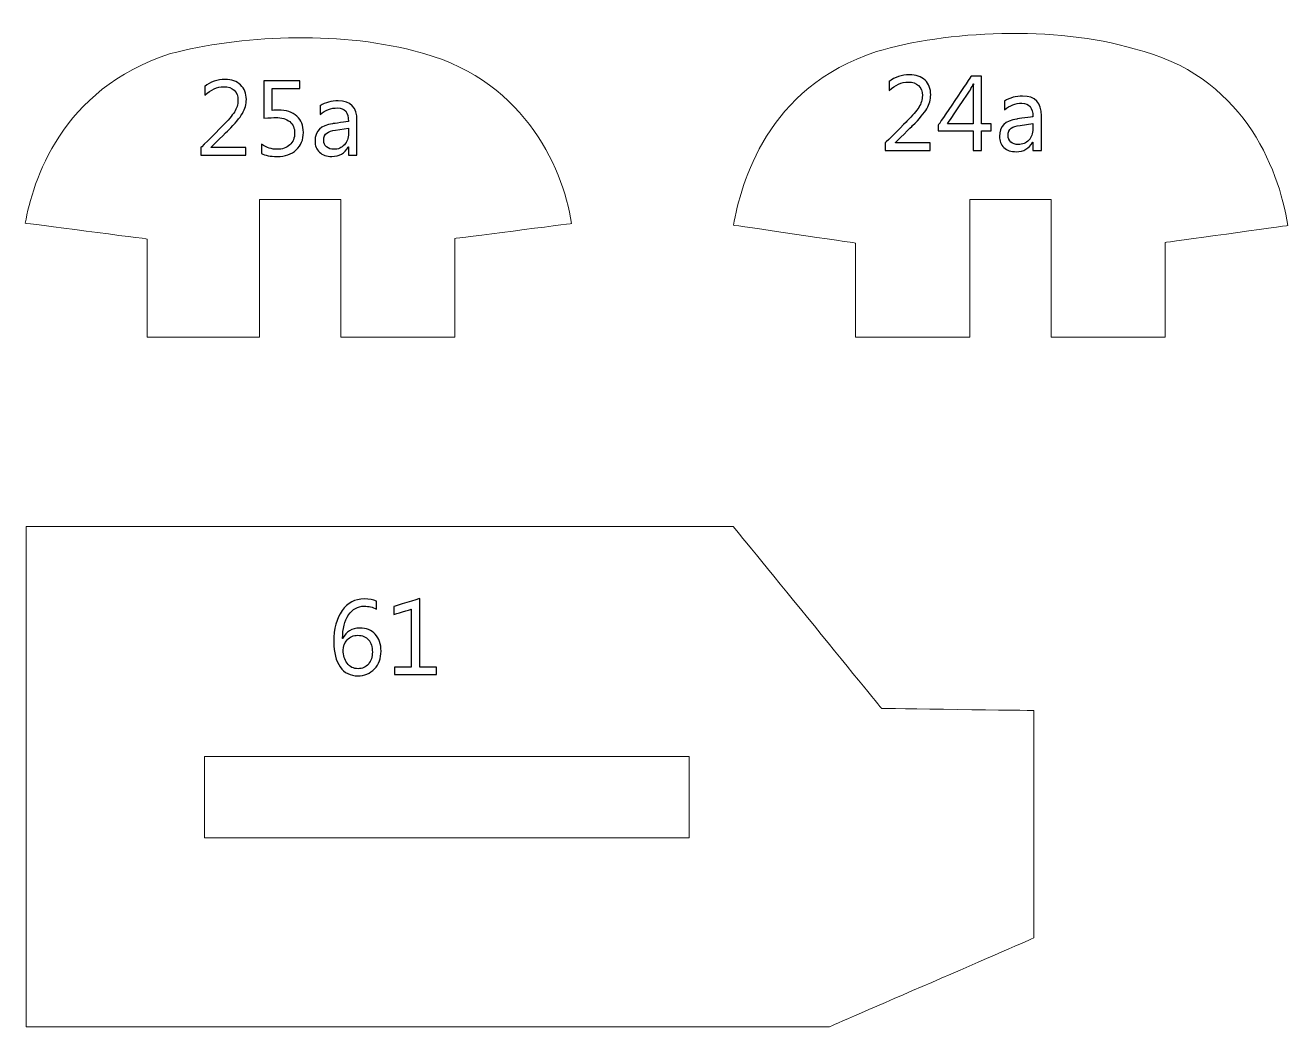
# Model space of a CAD drawing. Header units: centimetres. Extents: x -494 to 505, y -672 to 577.
# Drawn here: x -487.8 to -359.9, y -671 to -569.6 of the extents above; entities that cross this region are included whole.
import ezdxf

# ---------------------------------------------------------------- set-up
doc = ezdxf.new("R2010")
doc.units = ezdxf.units.CM
doc.header["$MEASUREMENT"] = 0
doc.layers.add('Camada 1', color=7, linetype='Continuous')
doc.layers.add('Camada 2', color=10, linetype='Continuous')

msp = doc.modelspace()

# ---------------------------------------------------------------- linework, layer by layer
at = {"layer": 'Camada 1', "lineweight": 9}
msp.add_lwpolyline([(-469.618822, -651.889984), (-420.53129, -651.889984), (-420.53129, -643.648192), (-469.618822, -643.648192), (-469.618822, -651.889984)], close=True, dxfattribs=at)
for points, knots in [([(-464.057238, -587.262224), (-464.057238, -587.262224), (-455.816208, -587.262224), (-455.816208, -587.262224), (-455.816208, -587.262224), (-455.816208, -587.262224), (-455.821796, -601.217492), (-455.821796, -601.217492), (-455.821796, -601.217492), (-455.821796, -601.217492), (-444.272924, -601.214444), (-444.272924, -601.214444), (-444.272924, -601.214444), (-444.272924, -601.214444), (-444.265304, -591.22183), (-444.265304, -591.22183), (-444.265304, -591.22183), (-444.265304, -591.22183), (-432.459892, -589.710022), (-432.459892, -589.710022), (-432.459892, -589.710022), (-433.393088, -583.67803), (-437.563514, -574.831718), (-448.41795, -572.221614), (-448.41795, -572.221614), (-456.414632, -570.157864), (-466.059012, -570.693296), (-473.086176, -572.510158), (-473.086176, -572.510158), (-484.229664, -576.113148), (-487.016298, -585.469238), (-487.781346, -589.671414), (-487.781346, -589.671414), (-487.781346, -589.671414), (-475.4245, -591.27517), (-475.4245, -591.27517), (-475.4245, -591.27517), (-475.4245, -591.27517), (-475.422976, -601.19768), (-475.422976, -601.19768), (-475.422976, -601.19768), (-475.422976, -601.19768), (-464.056222, -601.216476), (-464.056222, -601.216476), (-464.056222, -601.216476), (-464.056222, -601.216476), (-464.057238, -587.262224), (-464.057238, -587.262224)], [0, 0, 0, 0, 0.0769230769, 0.0769230769, 0.0769230769, 0.0769230869, 0.1538461538, 0.1538461538, 0.1538461538, 0.1538461638, 0.2307692308, 0.2307692308, 0.2307692308, 0.2307692408, 0.3076923077, 0.3076923077, 0.3076923077, 0.3076923177, 0.3846153846, 0.3846153846, 0.3846153846, 0.3846153946, 0.4615384615, 0.4615384615, 0.4615384615, 0.4615384715, 0.5384615385, 0.5384615385, 0.5384615385, 0.5384615485, 0.6153846154, 0.6153846154, 0.6153846154, 0.6153846254, 0.6923076923, 0.6923076923, 0.6923076923, 0.6923077023, 0.7692307692, 0.7692307692, 0.7692307692, 0.7692307792, 0.8461538462, 0.8461538462, 0.8461538462, 0.8461538562, 1, 1, 1, 1]), ([(-392.124438, -587.262224), (-392.124438, -587.262224), (-383.883408, -587.262224), (-383.883408, -587.262224), (-383.883408, -587.262224), (-383.883408, -587.262224), (-383.888996, -601.217492), (-383.888996, -601.217492), (-383.888996, -601.217492), (-383.888996, -601.217492), (-372.340124, -601.214444), (-372.340124, -601.214444), (-372.340124, -601.214444), (-372.340124, -601.214444), (-372.332504, -591.62823), (-372.332504, -591.62823), (-372.332504, -591.62823), (-372.332504, -591.62823), (-359.915968, -589.913222), (-359.915968, -589.913222), (-359.915968, -589.913222), (-360.849418, -583.88123), (-364.61319, -574.628518), (-375.467626, -572.018414), (-375.467626, -572.018414), (-383.464816, -569.635894), (-394.532104, -570.181232), (-401.559268, -572.306958), (-401.559268, -572.306958), (-412.702756, -575.909948), (-415.286444, -585.672438), (-416.051492, -589.874614), (-416.051492, -589.874614), (-416.051492, -589.874614), (-403.6949, -591.68157), (-403.6949, -591.68157), (-403.6949, -591.68157), (-403.6949, -591.68157), (-403.693376, -601.19768), (-403.693376, -601.19768), (-403.693376, -601.19768), (-403.693376, -601.19768), (-392.123422, -601.216476), (-392.123422, -601.216476), (-392.123422, -601.216476), (-392.123422, -601.216476), (-392.124438, -587.262224), (-392.124438, -587.262224)], [0, 0, 0, 0, 0.0769230769, 0.0769230769, 0.0769230769, 0.0769230869, 0.1538461538, 0.1538461538, 0.1538461538, 0.1538461638, 0.2307692308, 0.2307692308, 0.2307692308, 0.2307692408, 0.3076923077, 0.3076923077, 0.3076923077, 0.3076923177, 0.3846153846, 0.3846153846, 0.3846153846, 0.3846153946, 0.4615384615, 0.4615384615, 0.4615384615, 0.4615384715, 0.5384615385, 0.5384615385, 0.5384615385, 0.5384615485, 0.6153846154, 0.6153846154, 0.6153846154, 0.6153846254, 0.6923076923, 0.6923076923, 0.6923076923, 0.6923077023, 0.7692307692, 0.7692307692, 0.7692307692, 0.7692307792, 0.8461538462, 0.8461538462, 0.8461538462, 0.8461538562, 1, 1, 1, 1]), ([(-487.702606, -671.022788), (-487.702606, -671.022788), (-406.317704, -671.022788), (-406.317704, -671.022788), (-406.317704, -671.022788), (-406.317704, -671.022788), (-385.633722, -662.03322), (-385.633722, -662.03322), (-385.633722, -662.03322), (-385.633722, -662.03322), (-385.63931, -639.008628), (-385.63931, -639.008628), (-385.63931, -639.008628), (-385.63931, -639.008628), (-401.053046, -638.801364), (-401.053046, -638.801364), (-401.053046, -638.801364), (-401.053046, -638.801364), (-416.080194, -620.37214), (-416.080194, -620.37214), (-416.080194, -620.37214), (-416.080194, -620.37214), (-487.702606, -620.37214), (-487.702606, -620.37214), (-487.702606, -620.37214), (-487.702606, -620.37214), (-487.702606, -671.022788), (-487.702606, -671.022788)], [0, 0, 0, 0, 0.125, 0.125, 0.125, 0.12500001, 0.25, 0.25, 0.25, 0.25000001, 0.375, 0.375, 0.375, 0.37500001, 0.5, 0.5, 0.5, 0.50000001, 0.625, 0.625, 0.625, 0.62500001, 0.75, 0.75, 0.75, 0.75000001, 1, 1, 1, 1])]:
    msp.add_open_spline(points, degree=3, knots=knots, dxfattribs=at)
at = {"layer": 'Camada 2'}
for points, knots in [([(-465.453984, -582.787252), (-465.453984, -582.787252), (-469.991694, -582.787252), (-469.991694, -582.787252), (-469.991694, -582.787252), (-469.991694, -582.787252), (-469.991694, -582.023728), (-469.991694, -582.023728), (-469.991694, -582.023728), (-469.991694, -582.023728), (-467.79815, -579.823072), (-467.79815, -579.823072), (-467.79815, -579.823072), (-467.237318, -579.26224), (-466.837522, -578.79615), (-466.59927, -578.423278), (-466.59927, -578.423278), (-466.358986, -578.05066), (-466.239098, -577.650864), (-466.239098, -577.227954), (-466.239098, -577.227954), (-466.239098, -576.794376), (-466.362796, -576.457318), (-466.611716, -576.219066), (-466.611716, -576.219066), (-466.86089, -575.980814), (-467.21395, -575.86245), (-467.672674, -575.86245), (-467.672674, -575.86245), (-468.344758, -575.86245), (-468.98814, -576.149216), (-469.604598, -576.722748), (-469.604598, -576.722748), (-469.604598, -576.722748), (-469.604598, -575.819524), (-469.604598, -575.819524), (-469.604598, -575.819524), (-469.016842, -575.360546), (-468.332312, -575.131184), (-467.552786, -575.131184), (-467.552786, -575.131184), (-466.880702, -575.131184), (-466.351874, -575.314064), (-465.966556, -575.677792), (-465.966556, -575.677792), (-465.581238, -576.04152), (-465.389468, -576.530978), (-465.389468, -577.14388), (-465.389468, -577.14388), (-465.389468, -577.625972), (-465.522056, -578.09892), (-465.789264, -578.559676), (-465.789264, -578.559676), (-466.05444, -579.020178), (-466.532976, -579.591932), (-467.22284, -580.274684), (-467.22284, -580.274684), (-467.22284, -580.274684), (-468.959438, -581.99147), (-468.959438, -581.99147), (-468.959438, -581.99147), (-468.959438, -581.99147), (-468.959438, -582.01306), (-468.959438, -582.01306), (-468.959438, -582.01306), (-468.959438, -582.01306), (-465.453984, -582.01306), (-465.453984, -582.01306), (-465.453984, -582.01306), (-465.453984, -582.01306), (-465.453984, -582.787252), (-465.453984, -582.787252)], [0, 0, 0, 0, 0.0526315789, 0.0526315789, 0.0526315789, 0.0526315889, 0.1052631579, 0.1052631579, 0.1052631579, 0.1052631679, 0.1578947368, 0.1578947368, 0.1578947368, 0.1578947468, 0.2105263158, 0.2105263158, 0.2105263158, 0.2105263258, 0.2631578947, 0.2631578947, 0.2631578947, 0.2631579047, 0.3157894737, 0.3157894737, 0.3157894737, 0.3157894837, 0.3684210526, 0.3684210526, 0.3684210526, 0.3684210626, 0.4210526316, 0.4210526316, 0.4210526316, 0.4210526416, 0.4736842105, 0.4736842105, 0.4736842105, 0.4736842205, 0.5263157895, 0.5263157895, 0.5263157895, 0.5263157995, 0.5789473684, 0.5789473684, 0.5789473684, 0.5789473784, 0.6315789474, 0.6315789474, 0.6315789474, 0.6315789574, 0.6842105263, 0.6842105263, 0.6842105263, 0.6842105363, 0.7368421053, 0.7368421053, 0.7368421053, 0.7368421153, 0.7894736842, 0.7894736842, 0.7894736842, 0.7894736942, 0.8421052632, 0.8421052632, 0.8421052632, 0.8421052732, 0.8947368421, 0.8947368421, 0.8947368421, 0.8947368521, 1, 1, 1, 1]), ([(-463.841084, -582.604372), (-463.841084, -582.604372), (-463.841084, -581.69048), (-463.841084, -581.69048), (-463.841084, -581.69048), (-463.326734, -582.027284), (-462.803494, -582.19594), (-462.271364, -582.19594), (-462.271364, -582.19594), (-461.73898, -582.19594), (-461.310736, -582.045318), (-460.9846, -581.744328), (-460.9846, -581.744328), (-460.659988, -581.444862), (-460.49692, -581.04532), (-460.49692, -580.54875), (-460.49692, -580.54875), (-460.49692, -580.05599), (-460.663798, -579.670672), (-460.995268, -579.394828), (-460.995268, -579.394828), (-461.328516, -579.11873), (-461.803496, -578.980808), (-462.42351, -578.980808), (-462.42351, -578.980808), (-462.633314, -578.980808), (-463.027522, -579.002144), (-463.60461, -579.043546), (-463.60461, -579.043546), (-463.60461, -579.043546), (-463.60461, -575.260216), (-463.60461, -575.260216), (-463.60461, -575.260216), (-463.60461, -575.260216), (-459.959456, -575.260216), (-459.959456, -575.260216), (-459.959456, -575.260216), (-459.959456, -575.260216), (-459.959456, -576.034408), (-459.959456, -576.034408), (-459.959456, -576.034408), (-459.959456, -576.034408), (-462.787492, -576.034408), (-462.787492, -576.034408), (-462.787492, -576.034408), (-462.787492, -576.034408), (-462.787492, -578.249542), (-462.787492, -578.249542), (-462.787492, -578.249542), (-462.556098, -578.235318), (-462.342992, -578.227952), (-462.145888, -578.227952), (-462.145888, -578.227952), (-461.341216, -578.227952), (-460.717392, -578.430644), (-460.276702, -578.833742), (-460.276702, -578.833742), (-459.835758, -579.237094), (-459.615286, -579.790814), (-459.615286, -580.493378), (-459.615286, -580.493378), (-459.615286, -581.220834), (-459.85176, -581.807066), (-460.32674, -582.249534), (-460.32674, -582.249534), (-460.80172, -582.694034), (-461.453992, -582.916284), (-462.280254, -582.916284), (-462.280254, -582.916284), (-462.97723, -582.916284), (-463.497168, -582.812398), (-463.841084, -582.604372)], [0, 0, 0, 0, 0.0526315789, 0.0526315789, 0.0526315789, 0.0526315889, 0.1052631579, 0.1052631579, 0.1052631579, 0.1052631679, 0.1578947368, 0.1578947368, 0.1578947368, 0.1578947468, 0.2105263158, 0.2105263158, 0.2105263158, 0.2105263258, 0.2631578947, 0.2631578947, 0.2631578947, 0.2631579047, 0.3157894737, 0.3157894737, 0.3157894737, 0.3157894837, 0.3684210526, 0.3684210526, 0.3684210526, 0.3684210626, 0.4210526316, 0.4210526316, 0.4210526316, 0.4210526416, 0.4736842105, 0.4736842105, 0.4736842105, 0.4736842205, 0.5263157895, 0.5263157895, 0.5263157895, 0.5263157995, 0.5789473684, 0.5789473684, 0.5789473684, 0.5789473784, 0.6315789474, 0.6315789474, 0.6315789474, 0.6315789574, 0.6842105263, 0.6842105263, 0.6842105263, 0.6842105363, 0.7368421053, 0.7368421053, 0.7368421053, 0.7368421153, 0.7894736842, 0.7894736842, 0.7894736842, 0.7894736942, 0.8421052632, 0.8421052632, 0.8421052632, 0.8421052732, 0.8947368421, 0.8947368421, 0.8947368421, 0.8947368521, 1, 1, 1, 1]), ([(-396.139924, -582.309224), (-396.139924, -582.309224), (-400.677634, -582.309224), (-400.677634, -582.309224), (-400.677634, -582.309224), (-400.677634, -582.309224), (-400.677634, -581.5457), (-400.677634, -581.5457), (-400.677634, -581.5457), (-400.677634, -581.5457), (-398.48409, -579.345044), (-398.48409, -579.345044), (-398.48409, -579.345044), (-397.923258, -578.784212), (-397.523462, -578.318122), (-397.28521, -577.94525), (-397.28521, -577.94525), (-397.044926, -577.572632), (-396.925038, -577.172836), (-396.925038, -576.749926), (-396.925038, -576.749926), (-396.925038, -576.316348), (-397.048736, -575.97929), (-397.297656, -575.741038), (-397.297656, -575.741038), (-397.54683, -575.502786), (-397.89989, -575.384422), (-398.358614, -575.384422), (-398.358614, -575.384422), (-399.030698, -575.384422), (-399.67408, -575.671188), (-400.290538, -576.24472), (-400.290538, -576.24472), (-400.290538, -576.24472), (-400.290538, -575.341496), (-400.290538, -575.341496), (-400.290538, -575.341496), (-399.702782, -574.882518), (-399.018252, -574.653156), (-398.238726, -574.653156), (-398.238726, -574.653156), (-397.566642, -574.653156), (-397.037814, -574.836036), (-396.652496, -575.199764), (-396.652496, -575.199764), (-396.267178, -575.563492), (-396.075408, -576.05295), (-396.075408, -576.665852), (-396.075408, -576.665852), (-396.075408, -577.147944), (-396.207996, -577.620892), (-396.475204, -578.081648), (-396.475204, -578.081648), (-396.74038, -578.54215), (-397.218916, -579.113904), (-397.90878, -579.796656), (-397.90878, -579.796656), (-397.90878, -579.796656), (-399.645378, -581.513442), (-399.645378, -581.513442), (-399.645378, -581.513442), (-399.645378, -581.513442), (-399.645378, -581.535032), (-399.645378, -581.535032), (-399.645378, -581.535032), (-399.645378, -581.535032), (-396.139924, -581.535032), (-396.139924, -581.535032), (-396.139924, -581.535032), (-396.139924, -581.535032), (-396.139924, -582.309224), (-396.139924, -582.309224)], [0, 0, 0, 0, 0.0526315789, 0.0526315789, 0.0526315789, 0.0526315889, 0.1052631579, 0.1052631579, 0.1052631579, 0.1052631679, 0.1578947368, 0.1578947368, 0.1578947368, 0.1578947468, 0.2105263158, 0.2105263158, 0.2105263158, 0.2105263258, 0.2631578947, 0.2631578947, 0.2631578947, 0.2631579047, 0.3157894737, 0.3157894737, 0.3157894737, 0.3157894837, 0.3684210526, 0.3684210526, 0.3684210526, 0.3684210626, 0.4210526316, 0.4210526316, 0.4210526316, 0.4210526416, 0.4736842105, 0.4736842105, 0.4736842105, 0.4736842205, 0.5263157895, 0.5263157895, 0.5263157895, 0.5263157995, 0.5789473684, 0.5789473684, 0.5789473684, 0.5789473784, 0.6315789474, 0.6315789474, 0.6315789474, 0.6315789574, 0.6842105263, 0.6842105263, 0.6842105263, 0.6842105363, 0.7368421053, 0.7368421053, 0.7368421053, 0.7368421153, 0.7894736842, 0.7894736842, 0.7894736842, 0.7894736942, 0.8421052632, 0.8421052632, 0.8421052632, 0.8421052732, 0.8947368421, 0.8947368421, 0.8947368421, 0.8947368521, 1, 1, 1, 1]), ([(-389.957056, -580.309228), (-389.957056, -580.309228), (-390.924796, -580.309228), (-390.924796, -580.309228), (-390.924796, -580.309228), (-390.924796, -580.309228), (-390.924796, -582.309224), (-390.924796, -582.309224), (-390.924796, -582.309224), (-390.924796, -582.309224), (-391.774426, -582.309224), (-391.774426, -582.309224), (-391.774426, -582.309224), (-391.774426, -582.309224), (-391.774426, -580.309228), (-391.774426, -580.309228), (-391.774426, -580.309228), (-391.774426, -580.309228), (-395.312138, -580.309228), (-395.312138, -580.309228), (-395.312138, -580.309228), (-395.312138, -580.309228), (-395.312138, -579.746364), (-395.312138, -579.746364), (-395.312138, -579.746364), (-395.312138, -579.746364), (-391.96264, -574.782188), (-391.96264, -574.782188), (-391.96264, -574.782188), (-391.96264, -574.782188), (-390.924796, -574.782188), (-390.924796, -574.782188), (-390.924796, -574.782188), (-390.924796, -574.782188), (-390.924796, -579.61022), (-390.924796, -579.61022), (-390.924796, -579.61022), (-390.924796, -579.61022), (-389.957056, -579.61022), (-389.957056, -579.61022), (-389.957056, -579.61022), (-389.957056, -579.61022), (-389.957056, -580.309228), (-389.957056, -580.309228)], [0, 0, 0, 0, 0.0833333333, 0.0833333333, 0.0833333333, 0.0833333433, 0.1666666667, 0.1666666667, 0.1666666667, 0.1666666767, 0.25, 0.25, 0.25, 0.25000001, 0.3333333333, 0.3333333333, 0.3333333333, 0.3333333433, 0.4166666667, 0.4166666667, 0.4166666667, 0.4166666767, 0.5, 0.5, 0.5, 0.50000001, 0.5833333333, 0.5833333333, 0.5833333333, 0.5833333433, 0.6666666667, 0.6666666667, 0.6666666667, 0.6666666767, 0.75, 0.75, 0.75, 0.75000001, 0.8333333333, 0.8333333333, 0.8333333333, 0.8333333433, 1, 1, 1, 1]), ([(-391.774426, -579.61022), (-391.774426, -579.61022), (-391.774426, -576.357496), (-391.774426, -576.357496), (-391.774426, -576.357496), (-391.774426, -576.126356), (-391.767314, -575.866514), (-391.752836, -575.579748), (-391.752836, -575.579748), (-391.752836, -575.579748), (-391.774426, -575.579748), (-391.774426, -575.579748), (-391.774426, -575.579748), (-391.822686, -575.707002), (-391.91946, -575.898772), (-392.06297, -576.156836), (-392.06297, -576.156836), (-392.06297, -576.156836), (-394.378434, -579.61022), (-394.378434, -579.61022), (-394.378434, -579.61022), (-394.378434, -579.61022), (-391.774426, -579.61022), (-391.774426, -579.61022)], [0, 0, 0, 0, 0.1428571429, 0.1428571429, 0.1428571429, 0.1428571529, 0.2857142857, 0.2857142857, 0.2857142857, 0.2857142957, 0.4285714286, 0.4285714286, 0.4285714286, 0.4285714386, 0.5714285714, 0.5714285714, 0.5714285714, 0.5714285814, 0.7142857143, 0.7142857143, 0.7142857143, 0.7142857243, 1, 1, 1, 1]), ([(-454.18502, -582.787252), (-454.18502, -582.787252), (-455.045318, -582.787252), (-455.045318, -582.787252), (-455.045318, -582.787252), (-455.045318, -582.787252), (-455.045318, -581.946766), (-455.045318, -581.946766), (-455.045318, -581.946766), (-455.045318, -581.946766), (-455.066908, -581.946766), (-455.066908, -581.946766), (-455.066908, -581.946766), (-455.441304, -582.593704), (-455.991468, -582.916284), (-456.720956, -582.916284), (-456.720956, -582.916284), (-457.256896, -582.916284), (-457.67625, -582.774806), (-457.979018, -582.489818), (-457.979018, -582.489818), (-458.28204, -582.206608), (-458.432408, -581.83018), (-458.432408, -581.360788), (-458.432408, -581.360788), (-458.432408, -580.355202), (-457.841096, -579.769224), (-456.658218, -579.604378), (-456.658218, -579.604378), (-456.658218, -579.604378), (-455.045318, -579.378572), (-455.045318, -579.378572), (-455.045318, -579.378572), (-455.045318, -578.461124), (-455.414634, -578.002146), (-456.152758, -578.002146), (-456.152758, -578.002146), (-456.79995, -578.002146), (-457.38415, -578.224396), (-457.905612, -578.668896), (-457.905612, -578.668896), (-457.905612, -578.668896), (-457.905612, -577.787262), (-457.905612, -577.787262), (-457.905612, -577.787262), (-457.377038, -577.450204), (-456.76947, -577.281802), (-456.079352, -577.281802), (-456.079352, -577.281802), (-454.815956, -577.281802), (-454.18502, -577.95033), (-454.18502, -579.28891), (-454.18502, -579.28891), (-454.18502, -579.28891), (-454.18502, -582.787252), (-454.18502, -582.787252)], [0, 0, 0, 0, 0.0666666667, 0.0666666667, 0.0666666667, 0.0666666767, 0.1333333333, 0.1333333333, 0.1333333333, 0.1333333433, 0.2, 0.2, 0.2, 0.20000001, 0.2666666667, 0.2666666667, 0.2666666667, 0.2666666767, 0.3333333333, 0.3333333333, 0.3333333333, 0.3333333433, 0.4, 0.4, 0.4, 0.40000001, 0.4666666667, 0.4666666667, 0.4666666667, 0.4666666767, 0.5333333333, 0.5333333333, 0.5333333333, 0.5333333433, 0.6, 0.6, 0.6, 0.60000001, 0.6666666667, 0.6666666667, 0.6666666667, 0.6666666767, 0.7333333333, 0.7333333333, 0.7333333333, 0.7333333433, 0.8, 0.8, 0.8, 0.80000001, 0.8666666667, 0.8666666667, 0.8666666667, 0.8666666767, 1, 1, 1, 1]), ([(-384.87096, -582.309224), (-384.87096, -582.309224), (-385.731258, -582.309224), (-385.731258, -582.309224), (-385.731258, -582.309224), (-385.731258, -582.309224), (-385.731258, -581.468738), (-385.731258, -581.468738), (-385.731258, -581.468738), (-385.731258, -581.468738), (-385.752848, -581.468738), (-385.752848, -581.468738), (-385.752848, -581.468738), (-386.127244, -582.115676), (-386.677408, -582.438256), (-387.406896, -582.438256), (-387.406896, -582.438256), (-387.942836, -582.438256), (-388.36219, -582.296778), (-388.664958, -582.01179), (-388.664958, -582.01179), (-388.96798, -581.72858), (-389.118348, -581.352152), (-389.118348, -580.88276), (-389.118348, -580.88276), (-389.118348, -579.877174), (-388.527036, -579.291196), (-387.344158, -579.12635), (-387.344158, -579.12635), (-387.344158, -579.12635), (-385.731258, -578.900544), (-385.731258, -578.900544), (-385.731258, -578.900544), (-385.731258, -577.983096), (-386.100574, -577.524118), (-386.838698, -577.524118), (-386.838698, -577.524118), (-387.48589, -577.524118), (-388.07009, -577.746368), (-388.591552, -578.190868), (-388.591552, -578.190868), (-388.591552, -578.190868), (-388.591552, -577.309234), (-388.591552, -577.309234), (-388.591552, -577.309234), (-388.062978, -576.972176), (-387.45541, -576.803774), (-386.765292, -576.803774), (-386.765292, -576.803774), (-385.501896, -576.803774), (-384.87096, -577.472302), (-384.87096, -578.810882), (-384.87096, -578.810882), (-384.87096, -578.810882), (-384.87096, -582.309224), (-384.87096, -582.309224)], [0, 0, 0, 0, 0.0666666667, 0.0666666667, 0.0666666667, 0.0666666767, 0.1333333333, 0.1333333333, 0.1333333333, 0.1333333433, 0.2, 0.2, 0.2, 0.20000001, 0.2666666667, 0.2666666667, 0.2666666667, 0.2666666767, 0.3333333333, 0.3333333333, 0.3333333333, 0.3333333433, 0.4, 0.4, 0.4, 0.40000001, 0.4666666667, 0.4666666667, 0.4666666667, 0.4666666767, 0.5333333333, 0.5333333333, 0.5333333333, 0.5333333433, 0.6, 0.6, 0.6, 0.60000001, 0.6666666667, 0.6666666667, 0.6666666667, 0.6666666767, 0.7333333333, 0.7333333333, 0.7333333333, 0.7333333433, 0.8, 0.8, 0.8, 0.80000001, 0.8666666667, 0.8666666667, 0.8666666667, 0.8666666767, 1, 1, 1, 1]), ([(-455.045318, -580.066658), (-455.045318, -580.066658), (-456.34275, -580.245982), (-456.34275, -580.245982), (-456.34275, -580.245982), (-456.742546, -580.301608), (-457.043536, -580.401938), (-457.245974, -580.543416), (-457.245974, -580.543416), (-457.448666, -580.686926), (-457.550774, -580.937878), (-457.550774, -581.299828), (-457.550774, -581.299828), (-457.550774, -581.563226), (-457.457556, -581.778364), (-457.269342, -581.944988), (-457.269342, -581.944988), (-457.082906, -582.111612), (-456.832208, -582.19594), (-456.522074, -582.19594), (-456.522074, -582.19594), (-456.09383, -582.19594), (-455.74077, -582.045318), (-455.462894, -581.746106), (-455.462894, -581.746106), (-455.185018, -581.444862), (-455.045318, -581.065132), (-455.045318, -580.604376), (-455.045318, -580.604376), (-455.045318, -580.604376), (-455.045318, -580.066658), (-455.045318, -580.066658)], [0, 0, 0, 0, 0.1111111111, 0.1111111111, 0.1111111111, 0.1111111211, 0.2222222222, 0.2222222222, 0.2222222222, 0.2222222322, 0.3333333333, 0.3333333333, 0.3333333333, 0.3333333433, 0.4444444444, 0.4444444444, 0.4444444444, 0.4444444544, 0.5555555556, 0.5555555556, 0.5555555556, 0.5555555656, 0.6666666667, 0.6666666667, 0.6666666667, 0.6666666767, 0.7777777778, 0.7777777778, 0.7777777778, 0.7777777878, 1, 1, 1, 1]), ([(-385.731258, -579.58863), (-385.731258, -579.58863), (-387.02869, -579.767954), (-387.02869, -579.767954), (-387.02869, -579.767954), (-387.428486, -579.82358), (-387.729476, -579.92391), (-387.931914, -580.065388), (-387.931914, -580.065388), (-388.134606, -580.208898), (-388.236714, -580.45985), (-388.236714, -580.8218), (-388.236714, -580.8218), (-388.236714, -581.085198), (-388.143496, -581.300336), (-387.955282, -581.46696), (-387.955282, -581.46696), (-387.768846, -581.633584), (-387.518148, -581.717912), (-387.208014, -581.717912), (-387.208014, -581.717912), (-386.77977, -581.717912), (-386.42671, -581.56729), (-386.148834, -581.268078), (-386.148834, -581.268078), (-385.870958, -580.966834), (-385.731258, -580.587104), (-385.731258, -580.126348), (-385.731258, -580.126348), (-385.731258, -580.126348), (-385.731258, -579.58863), (-385.731258, -579.58863)], [0, 0, 0, 0, 0.1111111111, 0.1111111111, 0.1111111111, 0.1111111211, 0.2222222222, 0.2222222222, 0.2222222222, 0.2222222322, 0.3333333333, 0.3333333333, 0.3333333333, 0.3333333433, 0.4444444444, 0.4444444444, 0.4444444444, 0.4444444544, 0.5555555556, 0.5555555556, 0.5555555556, 0.5555555656, 0.6666666667, 0.6666666667, 0.6666666667, 0.6666666767, 0.7777777778, 0.7777777778, 0.7777777778, 0.7777777878, 1, 1, 1, 1]), ([(-452.209154, -627.929402), (-452.209154, -627.929402), (-452.209154, -628.744742), (-452.209154, -628.744742), (-452.209154, -628.744742), (-452.598028, -628.54586), (-453.00646, -628.44553), (-453.436736, -628.44553), (-453.436736, -628.44553), (-454.103486, -628.44553), (-454.637394, -628.742964), (-455.038968, -629.338086), (-455.038968, -629.338086), (-455.43851, -629.932954), (-455.63917, -630.730514), (-455.63917, -631.728734), (-455.63917, -631.728734), (-455.63917, -631.728734), (-455.617834, -631.728734), (-455.617834, -631.728734), (-455.617834, -631.728734), (-455.26833, -631.01728), (-454.694798, -630.660664), (-453.897238, -630.660664), (-453.897238, -630.660664), (-453.239632, -630.660664), (-452.71817, -630.871992), (-452.329042, -631.293124), (-452.329042, -631.293124), (-451.940168, -631.716034), (-451.74662, -632.280676), (-451.74662, -632.988574), (-451.74662, -632.988574), (-451.74662, -633.726952), (-451.96887, -634.330964), (-452.41337, -634.798578), (-452.41337, -634.798578), (-452.85787, -635.266446), (-453.422258, -635.499364), (-454.107042, -635.499364), (-454.107042, -635.499364), (-454.8632, -635.499364), (-455.456544, -635.198374), (-455.886566, -634.59614), (-455.886566, -634.59614), (-456.316588, -633.993906), (-456.531726, -633.148086), (-456.531726, -632.058426), (-456.531726, -632.058426), (-456.531726, -630.737626), (-456.250294, -629.68378), (-455.687684, -628.897142), (-455.687684, -628.897142), (-455.12482, -628.108472), (-454.381108, -627.714264), (-453.458072, -627.714264), (-453.458072, -627.714264), (-452.933054, -627.714264), (-452.517256, -627.785892), (-452.209154, -627.929402)], [0, 0, 0, 0, 0.0625, 0.0625, 0.0625, 0.06250001, 0.125, 0.125, 0.125, 0.12500001, 0.1875, 0.1875, 0.1875, 0.18750001, 0.25, 0.25, 0.25, 0.25000001, 0.3125, 0.3125, 0.3125, 0.31250001, 0.375, 0.375, 0.375, 0.37500001, 0.4375, 0.4375, 0.4375, 0.43750001, 0.5, 0.5, 0.5, 0.50000001, 0.5625, 0.5625, 0.5625, 0.56250001, 0.625, 0.625, 0.625, 0.62500001, 0.6875, 0.6875, 0.6875, 0.68750001, 0.75, 0.75, 0.75, 0.75000001, 0.8125, 0.8125, 0.8125, 0.81250001, 0.875, 0.875, 0.875, 0.87500001, 1, 1, 1, 1]), ([(-446.133728, -635.370332), (-446.133728, -635.370332), (-450.391784, -635.370332), (-450.391784, -635.370332), (-450.391784, -635.370332), (-450.391784, -635.370332), (-450.391784, -634.61773), (-450.391784, -634.61773), (-450.391784, -634.61773), (-450.391784, -634.61773), (-448.693032, -634.61773), (-448.693032, -634.61773), (-448.693032, -634.61773), (-448.693032, -634.61773), (-448.693032, -628.764554), (-448.693032, -628.764554), (-448.693032, -628.764554), (-448.693032, -628.764554), (-450.434964, -629.284238), (-450.434964, -629.284238), (-450.434964, -629.284238), (-450.434964, -629.284238), (-450.434964, -628.46712), (-450.434964, -628.46712), (-450.434964, -628.46712), (-450.434964, -628.46712), (-447.832734, -627.671338), (-447.832734, -627.671338), (-447.832734, -627.671338), (-447.832734, -627.671338), (-447.832734, -634.61773), (-447.832734, -634.61773), (-447.832734, -634.61773), (-447.832734, -634.61773), (-446.133728, -634.61773), (-446.133728, -634.61773), (-446.133728, -634.61773), (-446.133728, -634.61773), (-446.133728, -635.370332), (-446.133728, -635.370332)], [0, 0, 0, 0, 0.0909090909, 0.0909090909, 0.0909090909, 0.0909091009, 0.1818181818, 0.1818181818, 0.1818181818, 0.1818181918, 0.2727272727, 0.2727272727, 0.2727272727, 0.2727272827, 0.3636363636, 0.3636363636, 0.3636363636, 0.3636363736, 0.4545454545, 0.4545454545, 0.4545454545, 0.4545454645, 0.5454545455, 0.5454545455, 0.5454545455, 0.5454545555, 0.6363636364, 0.6363636364, 0.6363636364, 0.6363636464, 0.7272727273, 0.7272727273, 0.7272727273, 0.7272727373, 0.8181818182, 0.8181818182, 0.8181818182, 0.8181818282, 1, 1, 1, 1]), ([(-454.089008, -631.391676), (-454.533508, -631.391676), (-454.89368, -631.542298), (-455.169778, -631.843288), (-455.169778, -631.843288), (-455.4474, -632.14631), (-455.585576, -632.501148), (-455.585576, -632.911612), (-455.585576, -632.911612), (-455.585576, -633.42774), (-455.4474, -633.866652), (-455.173334, -634.232412), (-455.173334, -634.232412), (-454.899014, -634.59614), (-454.533508, -634.77902), (-454.07834, -634.77902), (-454.07834, -634.77902), (-453.644508, -634.77902), (-453.293226, -634.619508), (-453.02805, -634.302262), (-453.02805, -634.302262), (-452.761096, -633.985016), (-452.628508, -633.583696), (-452.628508, -633.096016), (-452.628508, -633.096016), (-452.628508, -632.562108), (-452.755762, -632.14631), (-453.012048, -631.843288), (-453.012048, -631.843288), (-453.268334, -631.542298), (-453.626728, -631.391676), (-454.089008, -631.391676)], [0, 0, 0, 0, 0.1111111111, 0.1111111111, 0.1111111111, 0.1111111211, 0.2222222222, 0.2222222222, 0.2222222222, 0.2222222322, 0.3333333333, 0.3333333333, 0.3333333333, 0.3333333433, 0.4444444444, 0.4444444444, 0.4444444444, 0.4444444544, 0.5555555556, 0.5555555556, 0.5555555556, 0.5555555656, 0.6666666667, 0.6666666667, 0.6666666667, 0.6666666767, 0.7777777778, 0.7777777778, 0.7777777778, 0.7777777878, 1, 1, 1, 1])]:
    msp.add_open_spline(points, degree=3, knots=knots, dxfattribs=at)
at = {"layer": 'Camada 2', "lineweight": 9}
for points, knots in [([(-465.453984, -582.787252), (-465.453984, -582.787252), (-469.991694, -582.787252), (-469.991694, -582.787252), (-469.991694, -582.787252), (-469.991694, -582.787252), (-469.991694, -582.023728), (-469.991694, -582.023728), (-469.991694, -582.023728), (-469.991694, -582.023728), (-467.79815, -579.823072), (-467.79815, -579.823072), (-467.79815, -579.823072), (-467.237318, -579.26224), (-466.837522, -578.79615), (-466.59927, -578.423278), (-466.59927, -578.423278), (-466.358986, -578.05066), (-466.239098, -577.650864), (-466.239098, -577.227954), (-466.239098, -577.227954), (-466.239098, -576.794376), (-466.362796, -576.457318), (-466.611716, -576.219066), (-466.611716, -576.219066), (-466.86089, -575.980814), (-467.21395, -575.86245), (-467.672674, -575.86245), (-467.672674, -575.86245), (-468.344758, -575.86245), (-468.98814, -576.149216), (-469.604598, -576.722748), (-469.604598, -576.722748), (-469.604598, -576.722748), (-469.604598, -575.819524), (-469.604598, -575.819524), (-469.604598, -575.819524), (-469.016842, -575.360546), (-468.332312, -575.131184), (-467.552786, -575.131184), (-467.552786, -575.131184), (-466.880702, -575.131184), (-466.351874, -575.314064), (-465.966556, -575.677792), (-465.966556, -575.677792), (-465.581238, -576.04152), (-465.389468, -576.530978), (-465.389468, -577.14388), (-465.389468, -577.14388), (-465.389468, -577.625972), (-465.522056, -578.09892), (-465.789264, -578.559676), (-465.789264, -578.559676), (-466.05444, -579.020178), (-466.532976, -579.591932), (-467.22284, -580.274684), (-467.22284, -580.274684), (-467.22284, -580.274684), (-468.959438, -581.99147), (-468.959438, -581.99147), (-468.959438, -581.99147), (-468.959438, -581.99147), (-468.959438, -582.01306), (-468.959438, -582.01306), (-468.959438, -582.01306), (-468.959438, -582.01306), (-465.453984, -582.01306), (-465.453984, -582.01306), (-465.453984, -582.01306), (-465.453984, -582.01306), (-465.453984, -582.787252), (-465.453984, -582.787252)], [0, 0, 0, 0, 0.0526315789, 0.0526315789, 0.0526315789, 0.0526315889, 0.1052631579, 0.1052631579, 0.1052631579, 0.1052631679, 0.1578947368, 0.1578947368, 0.1578947368, 0.1578947468, 0.2105263158, 0.2105263158, 0.2105263158, 0.2105263258, 0.2631578947, 0.2631578947, 0.2631578947, 0.2631579047, 0.3157894737, 0.3157894737, 0.3157894737, 0.3157894837, 0.3684210526, 0.3684210526, 0.3684210526, 0.3684210626, 0.4210526316, 0.4210526316, 0.4210526316, 0.4210526416, 0.4736842105, 0.4736842105, 0.4736842105, 0.4736842205, 0.5263157895, 0.5263157895, 0.5263157895, 0.5263157995, 0.5789473684, 0.5789473684, 0.5789473684, 0.5789473784, 0.6315789474, 0.6315789474, 0.6315789474, 0.6315789574, 0.6842105263, 0.6842105263, 0.6842105263, 0.6842105363, 0.7368421053, 0.7368421053, 0.7368421053, 0.7368421153, 0.7894736842, 0.7894736842, 0.7894736842, 0.7894736942, 0.8421052632, 0.8421052632, 0.8421052632, 0.8421052732, 0.8947368421, 0.8947368421, 0.8947368421, 0.8947368521, 1, 1, 1, 1]), ([(-463.841084, -582.604372), (-463.841084, -582.604372), (-463.841084, -581.69048), (-463.841084, -581.69048), (-463.841084, -581.69048), (-463.326734, -582.027284), (-462.803494, -582.19594), (-462.271364, -582.19594), (-462.271364, -582.19594), (-461.73898, -582.19594), (-461.310736, -582.045318), (-460.9846, -581.744328), (-460.9846, -581.744328), (-460.659988, -581.444862), (-460.49692, -581.04532), (-460.49692, -580.54875), (-460.49692, -580.54875), (-460.49692, -580.05599), (-460.663798, -579.670672), (-460.995268, -579.394828), (-460.995268, -579.394828), (-461.328516, -579.11873), (-461.803496, -578.980808), (-462.42351, -578.980808), (-462.42351, -578.980808), (-462.633314, -578.980808), (-463.027522, -579.002144), (-463.60461, -579.043546), (-463.60461, -579.043546), (-463.60461, -579.043546), (-463.60461, -575.260216), (-463.60461, -575.260216), (-463.60461, -575.260216), (-463.60461, -575.260216), (-459.959456, -575.260216), (-459.959456, -575.260216), (-459.959456, -575.260216), (-459.959456, -575.260216), (-459.959456, -576.034408), (-459.959456, -576.034408), (-459.959456, -576.034408), (-459.959456, -576.034408), (-462.787492, -576.034408), (-462.787492, -576.034408), (-462.787492, -576.034408), (-462.787492, -576.034408), (-462.787492, -578.249542), (-462.787492, -578.249542), (-462.787492, -578.249542), (-462.556098, -578.235318), (-462.342992, -578.227952), (-462.145888, -578.227952), (-462.145888, -578.227952), (-461.341216, -578.227952), (-460.717392, -578.430644), (-460.276702, -578.833742), (-460.276702, -578.833742), (-459.835758, -579.237094), (-459.615286, -579.790814), (-459.615286, -580.493378), (-459.615286, -580.493378), (-459.615286, -581.220834), (-459.85176, -581.807066), (-460.32674, -582.249534), (-460.32674, -582.249534), (-460.80172, -582.694034), (-461.453992, -582.916284), (-462.280254, -582.916284), (-462.280254, -582.916284), (-462.97723, -582.916284), (-463.497168, -582.812398), (-463.841084, -582.604372)], [0, 0, 0, 0, 0.0526315789, 0.0526315789, 0.0526315789, 0.0526315889, 0.1052631579, 0.1052631579, 0.1052631579, 0.1052631679, 0.1578947368, 0.1578947368, 0.1578947368, 0.1578947468, 0.2105263158, 0.2105263158, 0.2105263158, 0.2105263258, 0.2631578947, 0.2631578947, 0.2631578947, 0.2631579047, 0.3157894737, 0.3157894737, 0.3157894737, 0.3157894837, 0.3684210526, 0.3684210526, 0.3684210526, 0.3684210626, 0.4210526316, 0.4210526316, 0.4210526316, 0.4210526416, 0.4736842105, 0.4736842105, 0.4736842105, 0.4736842205, 0.5263157895, 0.5263157895, 0.5263157895, 0.5263157995, 0.5789473684, 0.5789473684, 0.5789473684, 0.5789473784, 0.6315789474, 0.6315789474, 0.6315789474, 0.6315789574, 0.6842105263, 0.6842105263, 0.6842105263, 0.6842105363, 0.7368421053, 0.7368421053, 0.7368421053, 0.7368421153, 0.7894736842, 0.7894736842, 0.7894736842, 0.7894736942, 0.8421052632, 0.8421052632, 0.8421052632, 0.8421052732, 0.8947368421, 0.8947368421, 0.8947368421, 0.8947368521, 1, 1, 1, 1]), ([(-396.139924, -582.309224), (-396.139924, -582.309224), (-400.677634, -582.309224), (-400.677634, -582.309224), (-400.677634, -582.309224), (-400.677634, -582.309224), (-400.677634, -581.5457), (-400.677634, -581.5457), (-400.677634, -581.5457), (-400.677634, -581.5457), (-398.48409, -579.345044), (-398.48409, -579.345044), (-398.48409, -579.345044), (-397.923258, -578.784212), (-397.523462, -578.318122), (-397.28521, -577.94525), (-397.28521, -577.94525), (-397.044926, -577.572632), (-396.925038, -577.172836), (-396.925038, -576.749926), (-396.925038, -576.749926), (-396.925038, -576.316348), (-397.048736, -575.97929), (-397.297656, -575.741038), (-397.297656, -575.741038), (-397.54683, -575.502786), (-397.89989, -575.384422), (-398.358614, -575.384422), (-398.358614, -575.384422), (-399.030698, -575.384422), (-399.67408, -575.671188), (-400.290538, -576.24472), (-400.290538, -576.24472), (-400.290538, -576.24472), (-400.290538, -575.341496), (-400.290538, -575.341496), (-400.290538, -575.341496), (-399.702782, -574.882518), (-399.018252, -574.653156), (-398.238726, -574.653156), (-398.238726, -574.653156), (-397.566642, -574.653156), (-397.037814, -574.836036), (-396.652496, -575.199764), (-396.652496, -575.199764), (-396.267178, -575.563492), (-396.075408, -576.05295), (-396.075408, -576.665852), (-396.075408, -576.665852), (-396.075408, -577.147944), (-396.207996, -577.620892), (-396.475204, -578.081648), (-396.475204, -578.081648), (-396.74038, -578.54215), (-397.218916, -579.113904), (-397.90878, -579.796656), (-397.90878, -579.796656), (-397.90878, -579.796656), (-399.645378, -581.513442), (-399.645378, -581.513442), (-399.645378, -581.513442), (-399.645378, -581.513442), (-399.645378, -581.535032), (-399.645378, -581.535032), (-399.645378, -581.535032), (-399.645378, -581.535032), (-396.139924, -581.535032), (-396.139924, -581.535032), (-396.139924, -581.535032), (-396.139924, -581.535032), (-396.139924, -582.309224), (-396.139924, -582.309224)], [0, 0, 0, 0, 0.0526315789, 0.0526315789, 0.0526315789, 0.0526315889, 0.1052631579, 0.1052631579, 0.1052631579, 0.1052631679, 0.1578947368, 0.1578947368, 0.1578947368, 0.1578947468, 0.2105263158, 0.2105263158, 0.2105263158, 0.2105263258, 0.2631578947, 0.2631578947, 0.2631578947, 0.2631579047, 0.3157894737, 0.3157894737, 0.3157894737, 0.3157894837, 0.3684210526, 0.3684210526, 0.3684210526, 0.3684210626, 0.4210526316, 0.4210526316, 0.4210526316, 0.4210526416, 0.4736842105, 0.4736842105, 0.4736842105, 0.4736842205, 0.5263157895, 0.5263157895, 0.5263157895, 0.5263157995, 0.5789473684, 0.5789473684, 0.5789473684, 0.5789473784, 0.6315789474, 0.6315789474, 0.6315789474, 0.6315789574, 0.6842105263, 0.6842105263, 0.6842105263, 0.6842105363, 0.7368421053, 0.7368421053, 0.7368421053, 0.7368421153, 0.7894736842, 0.7894736842, 0.7894736842, 0.7894736942, 0.8421052632, 0.8421052632, 0.8421052632, 0.8421052732, 0.8947368421, 0.8947368421, 0.8947368421, 0.8947368521, 1, 1, 1, 1]), ([(-389.957056, -580.309228), (-389.957056, -580.309228), (-390.924796, -580.309228), (-390.924796, -580.309228), (-390.924796, -580.309228), (-390.924796, -580.309228), (-390.924796, -582.309224), (-390.924796, -582.309224), (-390.924796, -582.309224), (-390.924796, -582.309224), (-391.774426, -582.309224), (-391.774426, -582.309224), (-391.774426, -582.309224), (-391.774426, -582.309224), (-391.774426, -580.309228), (-391.774426, -580.309228), (-391.774426, -580.309228), (-391.774426, -580.309228), (-395.312138, -580.309228), (-395.312138, -580.309228), (-395.312138, -580.309228), (-395.312138, -580.309228), (-395.312138, -579.746364), (-395.312138, -579.746364), (-395.312138, -579.746364), (-395.312138, -579.746364), (-391.96264, -574.782188), (-391.96264, -574.782188), (-391.96264, -574.782188), (-391.96264, -574.782188), (-390.924796, -574.782188), (-390.924796, -574.782188), (-390.924796, -574.782188), (-390.924796, -574.782188), (-390.924796, -579.61022), (-390.924796, -579.61022), (-390.924796, -579.61022), (-390.924796, -579.61022), (-389.957056, -579.61022), (-389.957056, -579.61022), (-389.957056, -579.61022), (-389.957056, -579.61022), (-389.957056, -580.309228), (-389.957056, -580.309228)], [0, 0, 0, 0, 0.0833333333, 0.0833333333, 0.0833333333, 0.0833333433, 0.1666666667, 0.1666666667, 0.1666666667, 0.1666666767, 0.25, 0.25, 0.25, 0.25000001, 0.3333333333, 0.3333333333, 0.3333333333, 0.3333333433, 0.4166666667, 0.4166666667, 0.4166666667, 0.4166666767, 0.5, 0.5, 0.5, 0.50000001, 0.5833333333, 0.5833333333, 0.5833333333, 0.5833333433, 0.6666666667, 0.6666666667, 0.6666666667, 0.6666666767, 0.75, 0.75, 0.75, 0.75000001, 0.8333333333, 0.8333333333, 0.8333333333, 0.8333333433, 1, 1, 1, 1]), ([(-391.774426, -579.61022), (-391.774426, -579.61022), (-391.774426, -576.357496), (-391.774426, -576.357496), (-391.774426, -576.357496), (-391.774426, -576.126356), (-391.767314, -575.866514), (-391.752836, -575.579748), (-391.752836, -575.579748), (-391.752836, -575.579748), (-391.774426, -575.579748), (-391.774426, -575.579748), (-391.774426, -575.579748), (-391.822686, -575.707002), (-391.91946, -575.898772), (-392.06297, -576.156836), (-392.06297, -576.156836), (-392.06297, -576.156836), (-394.378434, -579.61022), (-394.378434, -579.61022), (-394.378434, -579.61022), (-394.378434, -579.61022), (-391.774426, -579.61022), (-391.774426, -579.61022)], [0, 0, 0, 0, 0.1428571429, 0.1428571429, 0.1428571429, 0.1428571529, 0.2857142857, 0.2857142857, 0.2857142857, 0.2857142957, 0.4285714286, 0.4285714286, 0.4285714286, 0.4285714386, 0.5714285714, 0.5714285714, 0.5714285714, 0.5714285814, 0.7142857143, 0.7142857143, 0.7142857143, 0.7142857243, 1, 1, 1, 1]), ([(-454.18502, -582.787252), (-454.18502, -582.787252), (-455.045318, -582.787252), (-455.045318, -582.787252), (-455.045318, -582.787252), (-455.045318, -582.787252), (-455.045318, -581.946766), (-455.045318, -581.946766), (-455.045318, -581.946766), (-455.045318, -581.946766), (-455.066908, -581.946766), (-455.066908, -581.946766), (-455.066908, -581.946766), (-455.441304, -582.593704), (-455.991468, -582.916284), (-456.720956, -582.916284), (-456.720956, -582.916284), (-457.256896, -582.916284), (-457.67625, -582.774806), (-457.979018, -582.489818), (-457.979018, -582.489818), (-458.28204, -582.206608), (-458.432408, -581.83018), (-458.432408, -581.360788), (-458.432408, -581.360788), (-458.432408, -580.355202), (-457.841096, -579.769224), (-456.658218, -579.604378), (-456.658218, -579.604378), (-456.658218, -579.604378), (-455.045318, -579.378572), (-455.045318, -579.378572), (-455.045318, -579.378572), (-455.045318, -578.461124), (-455.414634, -578.002146), (-456.152758, -578.002146), (-456.152758, -578.002146), (-456.79995, -578.002146), (-457.38415, -578.224396), (-457.905612, -578.668896), (-457.905612, -578.668896), (-457.905612, -578.668896), (-457.905612, -577.787262), (-457.905612, -577.787262), (-457.905612, -577.787262), (-457.377038, -577.450204), (-456.76947, -577.281802), (-456.079352, -577.281802), (-456.079352, -577.281802), (-454.815956, -577.281802), (-454.18502, -577.95033), (-454.18502, -579.28891), (-454.18502, -579.28891), (-454.18502, -579.28891), (-454.18502, -582.787252), (-454.18502, -582.787252)], [0, 0, 0, 0, 0.0666666667, 0.0666666667, 0.0666666667, 0.0666666767, 0.1333333333, 0.1333333333, 0.1333333333, 0.1333333433, 0.2, 0.2, 0.2, 0.20000001, 0.2666666667, 0.2666666667, 0.2666666667, 0.2666666767, 0.3333333333, 0.3333333333, 0.3333333333, 0.3333333433, 0.4, 0.4, 0.4, 0.40000001, 0.4666666667, 0.4666666667, 0.4666666667, 0.4666666767, 0.5333333333, 0.5333333333, 0.5333333333, 0.5333333433, 0.6, 0.6, 0.6, 0.60000001, 0.6666666667, 0.6666666667, 0.6666666667, 0.6666666767, 0.7333333333, 0.7333333333, 0.7333333333, 0.7333333433, 0.8, 0.8, 0.8, 0.80000001, 0.8666666667, 0.8666666667, 0.8666666667, 0.8666666767, 1, 1, 1, 1]), ([(-384.87096, -582.309224), (-384.87096, -582.309224), (-385.731258, -582.309224), (-385.731258, -582.309224), (-385.731258, -582.309224), (-385.731258, -582.309224), (-385.731258, -581.468738), (-385.731258, -581.468738), (-385.731258, -581.468738), (-385.731258, -581.468738), (-385.752848, -581.468738), (-385.752848, -581.468738), (-385.752848, -581.468738), (-386.127244, -582.115676), (-386.677408, -582.438256), (-387.406896, -582.438256), (-387.406896, -582.438256), (-387.942836, -582.438256), (-388.36219, -582.296778), (-388.664958, -582.01179), (-388.664958, -582.01179), (-388.96798, -581.72858), (-389.118348, -581.352152), (-389.118348, -580.88276), (-389.118348, -580.88276), (-389.118348, -579.877174), (-388.527036, -579.291196), (-387.344158, -579.12635), (-387.344158, -579.12635), (-387.344158, -579.12635), (-385.731258, -578.900544), (-385.731258, -578.900544), (-385.731258, -578.900544), (-385.731258, -577.983096), (-386.100574, -577.524118), (-386.838698, -577.524118), (-386.838698, -577.524118), (-387.48589, -577.524118), (-388.07009, -577.746368), (-388.591552, -578.190868), (-388.591552, -578.190868), (-388.591552, -578.190868), (-388.591552, -577.309234), (-388.591552, -577.309234), (-388.591552, -577.309234), (-388.062978, -576.972176), (-387.45541, -576.803774), (-386.765292, -576.803774), (-386.765292, -576.803774), (-385.501896, -576.803774), (-384.87096, -577.472302), (-384.87096, -578.810882), (-384.87096, -578.810882), (-384.87096, -578.810882), (-384.87096, -582.309224), (-384.87096, -582.309224)], [0, 0, 0, 0, 0.0666666667, 0.0666666667, 0.0666666667, 0.0666666767, 0.1333333333, 0.1333333333, 0.1333333333, 0.1333333433, 0.2, 0.2, 0.2, 0.20000001, 0.2666666667, 0.2666666667, 0.2666666667, 0.2666666767, 0.3333333333, 0.3333333333, 0.3333333333, 0.3333333433, 0.4, 0.4, 0.4, 0.40000001, 0.4666666667, 0.4666666667, 0.4666666667, 0.4666666767, 0.5333333333, 0.5333333333, 0.5333333333, 0.5333333433, 0.6, 0.6, 0.6, 0.60000001, 0.6666666667, 0.6666666667, 0.6666666667, 0.6666666767, 0.7333333333, 0.7333333333, 0.7333333333, 0.7333333433, 0.8, 0.8, 0.8, 0.80000001, 0.8666666667, 0.8666666667, 0.8666666667, 0.8666666767, 1, 1, 1, 1]), ([(-455.045318, -580.066658), (-455.045318, -580.066658), (-456.34275, -580.245982), (-456.34275, -580.245982), (-456.34275, -580.245982), (-456.742546, -580.301608), (-457.043536, -580.401938), (-457.245974, -580.543416), (-457.245974, -580.543416), (-457.448666, -580.686926), (-457.550774, -580.937878), (-457.550774, -581.299828), (-457.550774, -581.299828), (-457.550774, -581.563226), (-457.457556, -581.778364), (-457.269342, -581.944988), (-457.269342, -581.944988), (-457.082906, -582.111612), (-456.832208, -582.19594), (-456.522074, -582.19594), (-456.522074, -582.19594), (-456.09383, -582.19594), (-455.74077, -582.045318), (-455.462894, -581.746106), (-455.462894, -581.746106), (-455.185018, -581.444862), (-455.045318, -581.065132), (-455.045318, -580.604376), (-455.045318, -580.604376), (-455.045318, -580.604376), (-455.045318, -580.066658), (-455.045318, -580.066658)], [0, 0, 0, 0, 0.1111111111, 0.1111111111, 0.1111111111, 0.1111111211, 0.2222222222, 0.2222222222, 0.2222222222, 0.2222222322, 0.3333333333, 0.3333333333, 0.3333333333, 0.3333333433, 0.4444444444, 0.4444444444, 0.4444444444, 0.4444444544, 0.5555555556, 0.5555555556, 0.5555555556, 0.5555555656, 0.6666666667, 0.6666666667, 0.6666666667, 0.6666666767, 0.7777777778, 0.7777777778, 0.7777777778, 0.7777777878, 1, 1, 1, 1]), ([(-385.731258, -579.58863), (-385.731258, -579.58863), (-387.02869, -579.767954), (-387.02869, -579.767954), (-387.02869, -579.767954), (-387.428486, -579.82358), (-387.729476, -579.92391), (-387.931914, -580.065388), (-387.931914, -580.065388), (-388.134606, -580.208898), (-388.236714, -580.45985), (-388.236714, -580.8218), (-388.236714, -580.8218), (-388.236714, -581.085198), (-388.143496, -581.300336), (-387.955282, -581.46696), (-387.955282, -581.46696), (-387.768846, -581.633584), (-387.518148, -581.717912), (-387.208014, -581.717912), (-387.208014, -581.717912), (-386.77977, -581.717912), (-386.42671, -581.56729), (-386.148834, -581.268078), (-386.148834, -581.268078), (-385.870958, -580.966834), (-385.731258, -580.587104), (-385.731258, -580.126348), (-385.731258, -580.126348), (-385.731258, -580.126348), (-385.731258, -579.58863), (-385.731258, -579.58863)], [0, 0, 0, 0, 0.1111111111, 0.1111111111, 0.1111111111, 0.1111111211, 0.2222222222, 0.2222222222, 0.2222222222, 0.2222222322, 0.3333333333, 0.3333333333, 0.3333333333, 0.3333333433, 0.4444444444, 0.4444444444, 0.4444444444, 0.4444444544, 0.5555555556, 0.5555555556, 0.5555555556, 0.5555555656, 0.6666666667, 0.6666666667, 0.6666666667, 0.6666666767, 0.7777777778, 0.7777777778, 0.7777777778, 0.7777777878, 1, 1, 1, 1]), ([(-452.209154, -627.929402), (-452.209154, -627.929402), (-452.209154, -628.744742), (-452.209154, -628.744742), (-452.209154, -628.744742), (-452.598028, -628.54586), (-453.00646, -628.44553), (-453.436736, -628.44553), (-453.436736, -628.44553), (-454.103486, -628.44553), (-454.637394, -628.742964), (-455.038968, -629.338086), (-455.038968, -629.338086), (-455.43851, -629.932954), (-455.63917, -630.730514), (-455.63917, -631.728734), (-455.63917, -631.728734), (-455.63917, -631.728734), (-455.617834, -631.728734), (-455.617834, -631.728734), (-455.617834, -631.728734), (-455.26833, -631.01728), (-454.694798, -630.660664), (-453.897238, -630.660664), (-453.897238, -630.660664), (-453.239632, -630.660664), (-452.71817, -630.871992), (-452.329042, -631.293124), (-452.329042, -631.293124), (-451.940168, -631.716034), (-451.74662, -632.280676), (-451.74662, -632.988574), (-451.74662, -632.988574), (-451.74662, -633.726952), (-451.96887, -634.330964), (-452.41337, -634.798578), (-452.41337, -634.798578), (-452.85787, -635.266446), (-453.422258, -635.499364), (-454.107042, -635.499364), (-454.107042, -635.499364), (-454.8632, -635.499364), (-455.456544, -635.198374), (-455.886566, -634.59614), (-455.886566, -634.59614), (-456.316588, -633.993906), (-456.531726, -633.148086), (-456.531726, -632.058426), (-456.531726, -632.058426), (-456.531726, -630.737626), (-456.250294, -629.68378), (-455.687684, -628.897142), (-455.687684, -628.897142), (-455.12482, -628.108472), (-454.381108, -627.714264), (-453.458072, -627.714264), (-453.458072, -627.714264), (-452.933054, -627.714264), (-452.517256, -627.785892), (-452.209154, -627.929402)], [0, 0, 0, 0, 0.0625, 0.0625, 0.0625, 0.06250001, 0.125, 0.125, 0.125, 0.12500001, 0.1875, 0.1875, 0.1875, 0.18750001, 0.25, 0.25, 0.25, 0.25000001, 0.3125, 0.3125, 0.3125, 0.31250001, 0.375, 0.375, 0.375, 0.37500001, 0.4375, 0.4375, 0.4375, 0.43750001, 0.5, 0.5, 0.5, 0.50000001, 0.5625, 0.5625, 0.5625, 0.56250001, 0.625, 0.625, 0.625, 0.62500001, 0.6875, 0.6875, 0.6875, 0.68750001, 0.75, 0.75, 0.75, 0.75000001, 0.8125, 0.8125, 0.8125, 0.81250001, 0.875, 0.875, 0.875, 0.87500001, 1, 1, 1, 1]), ([(-446.133728, -635.370332), (-446.133728, -635.370332), (-450.391784, -635.370332), (-450.391784, -635.370332), (-450.391784, -635.370332), (-450.391784, -635.370332), (-450.391784, -634.61773), (-450.391784, -634.61773), (-450.391784, -634.61773), (-450.391784, -634.61773), (-448.693032, -634.61773), (-448.693032, -634.61773), (-448.693032, -634.61773), (-448.693032, -634.61773), (-448.693032, -628.764554), (-448.693032, -628.764554), (-448.693032, -628.764554), (-448.693032, -628.764554), (-450.434964, -629.284238), (-450.434964, -629.284238), (-450.434964, -629.284238), (-450.434964, -629.284238), (-450.434964, -628.46712), (-450.434964, -628.46712), (-450.434964, -628.46712), (-450.434964, -628.46712), (-447.832734, -627.671338), (-447.832734, -627.671338), (-447.832734, -627.671338), (-447.832734, -627.671338), (-447.832734, -634.61773), (-447.832734, -634.61773), (-447.832734, -634.61773), (-447.832734, -634.61773), (-446.133728, -634.61773), (-446.133728, -634.61773), (-446.133728, -634.61773), (-446.133728, -634.61773), (-446.133728, -635.370332), (-446.133728, -635.370332)], [0, 0, 0, 0, 0.0909090909, 0.0909090909, 0.0909090909, 0.0909091009, 0.1818181818, 0.1818181818, 0.1818181818, 0.1818181918, 0.2727272727, 0.2727272727, 0.2727272727, 0.2727272827, 0.3636363636, 0.3636363636, 0.3636363636, 0.3636363736, 0.4545454545, 0.4545454545, 0.4545454545, 0.4545454645, 0.5454545455, 0.5454545455, 0.5454545455, 0.5454545555, 0.6363636364, 0.6363636364, 0.6363636364, 0.6363636464, 0.7272727273, 0.7272727273, 0.7272727273, 0.7272727373, 0.8181818182, 0.8181818182, 0.8181818182, 0.8181818282, 1, 1, 1, 1]), ([(-454.089008, -631.391676), (-454.533508, -631.391676), (-454.89368, -631.542298), (-455.169778, -631.843288), (-455.169778, -631.843288), (-455.4474, -632.14631), (-455.585576, -632.501148), (-455.585576, -632.911612), (-455.585576, -632.911612), (-455.585576, -633.42774), (-455.4474, -633.866652), (-455.173334, -634.232412), (-455.173334, -634.232412), (-454.899014, -634.59614), (-454.533508, -634.77902), (-454.07834, -634.77902), (-454.07834, -634.77902), (-453.644508, -634.77902), (-453.293226, -634.619508), (-453.02805, -634.302262), (-453.02805, -634.302262), (-452.761096, -633.985016), (-452.628508, -633.583696), (-452.628508, -633.096016), (-452.628508, -633.096016), (-452.628508, -632.562108), (-452.755762, -632.14631), (-453.012048, -631.843288), (-453.012048, -631.843288), (-453.268334, -631.542298), (-453.626728, -631.391676), (-454.089008, -631.391676)], [0, 0, 0, 0, 0.1111111111, 0.1111111111, 0.1111111111, 0.1111111211, 0.2222222222, 0.2222222222, 0.2222222222, 0.2222222322, 0.3333333333, 0.3333333333, 0.3333333333, 0.3333333433, 0.4444444444, 0.4444444444, 0.4444444444, 0.4444444544, 0.5555555556, 0.5555555556, 0.5555555556, 0.5555555656, 0.6666666667, 0.6666666667, 0.6666666667, 0.6666666767, 0.7777777778, 0.7777777778, 0.7777777778, 0.7777777878, 1, 1, 1, 1])]:
    msp.add_open_spline(points, degree=3, knots=knots, dxfattribs=at)

doc.saveas('drawing.dxf')
